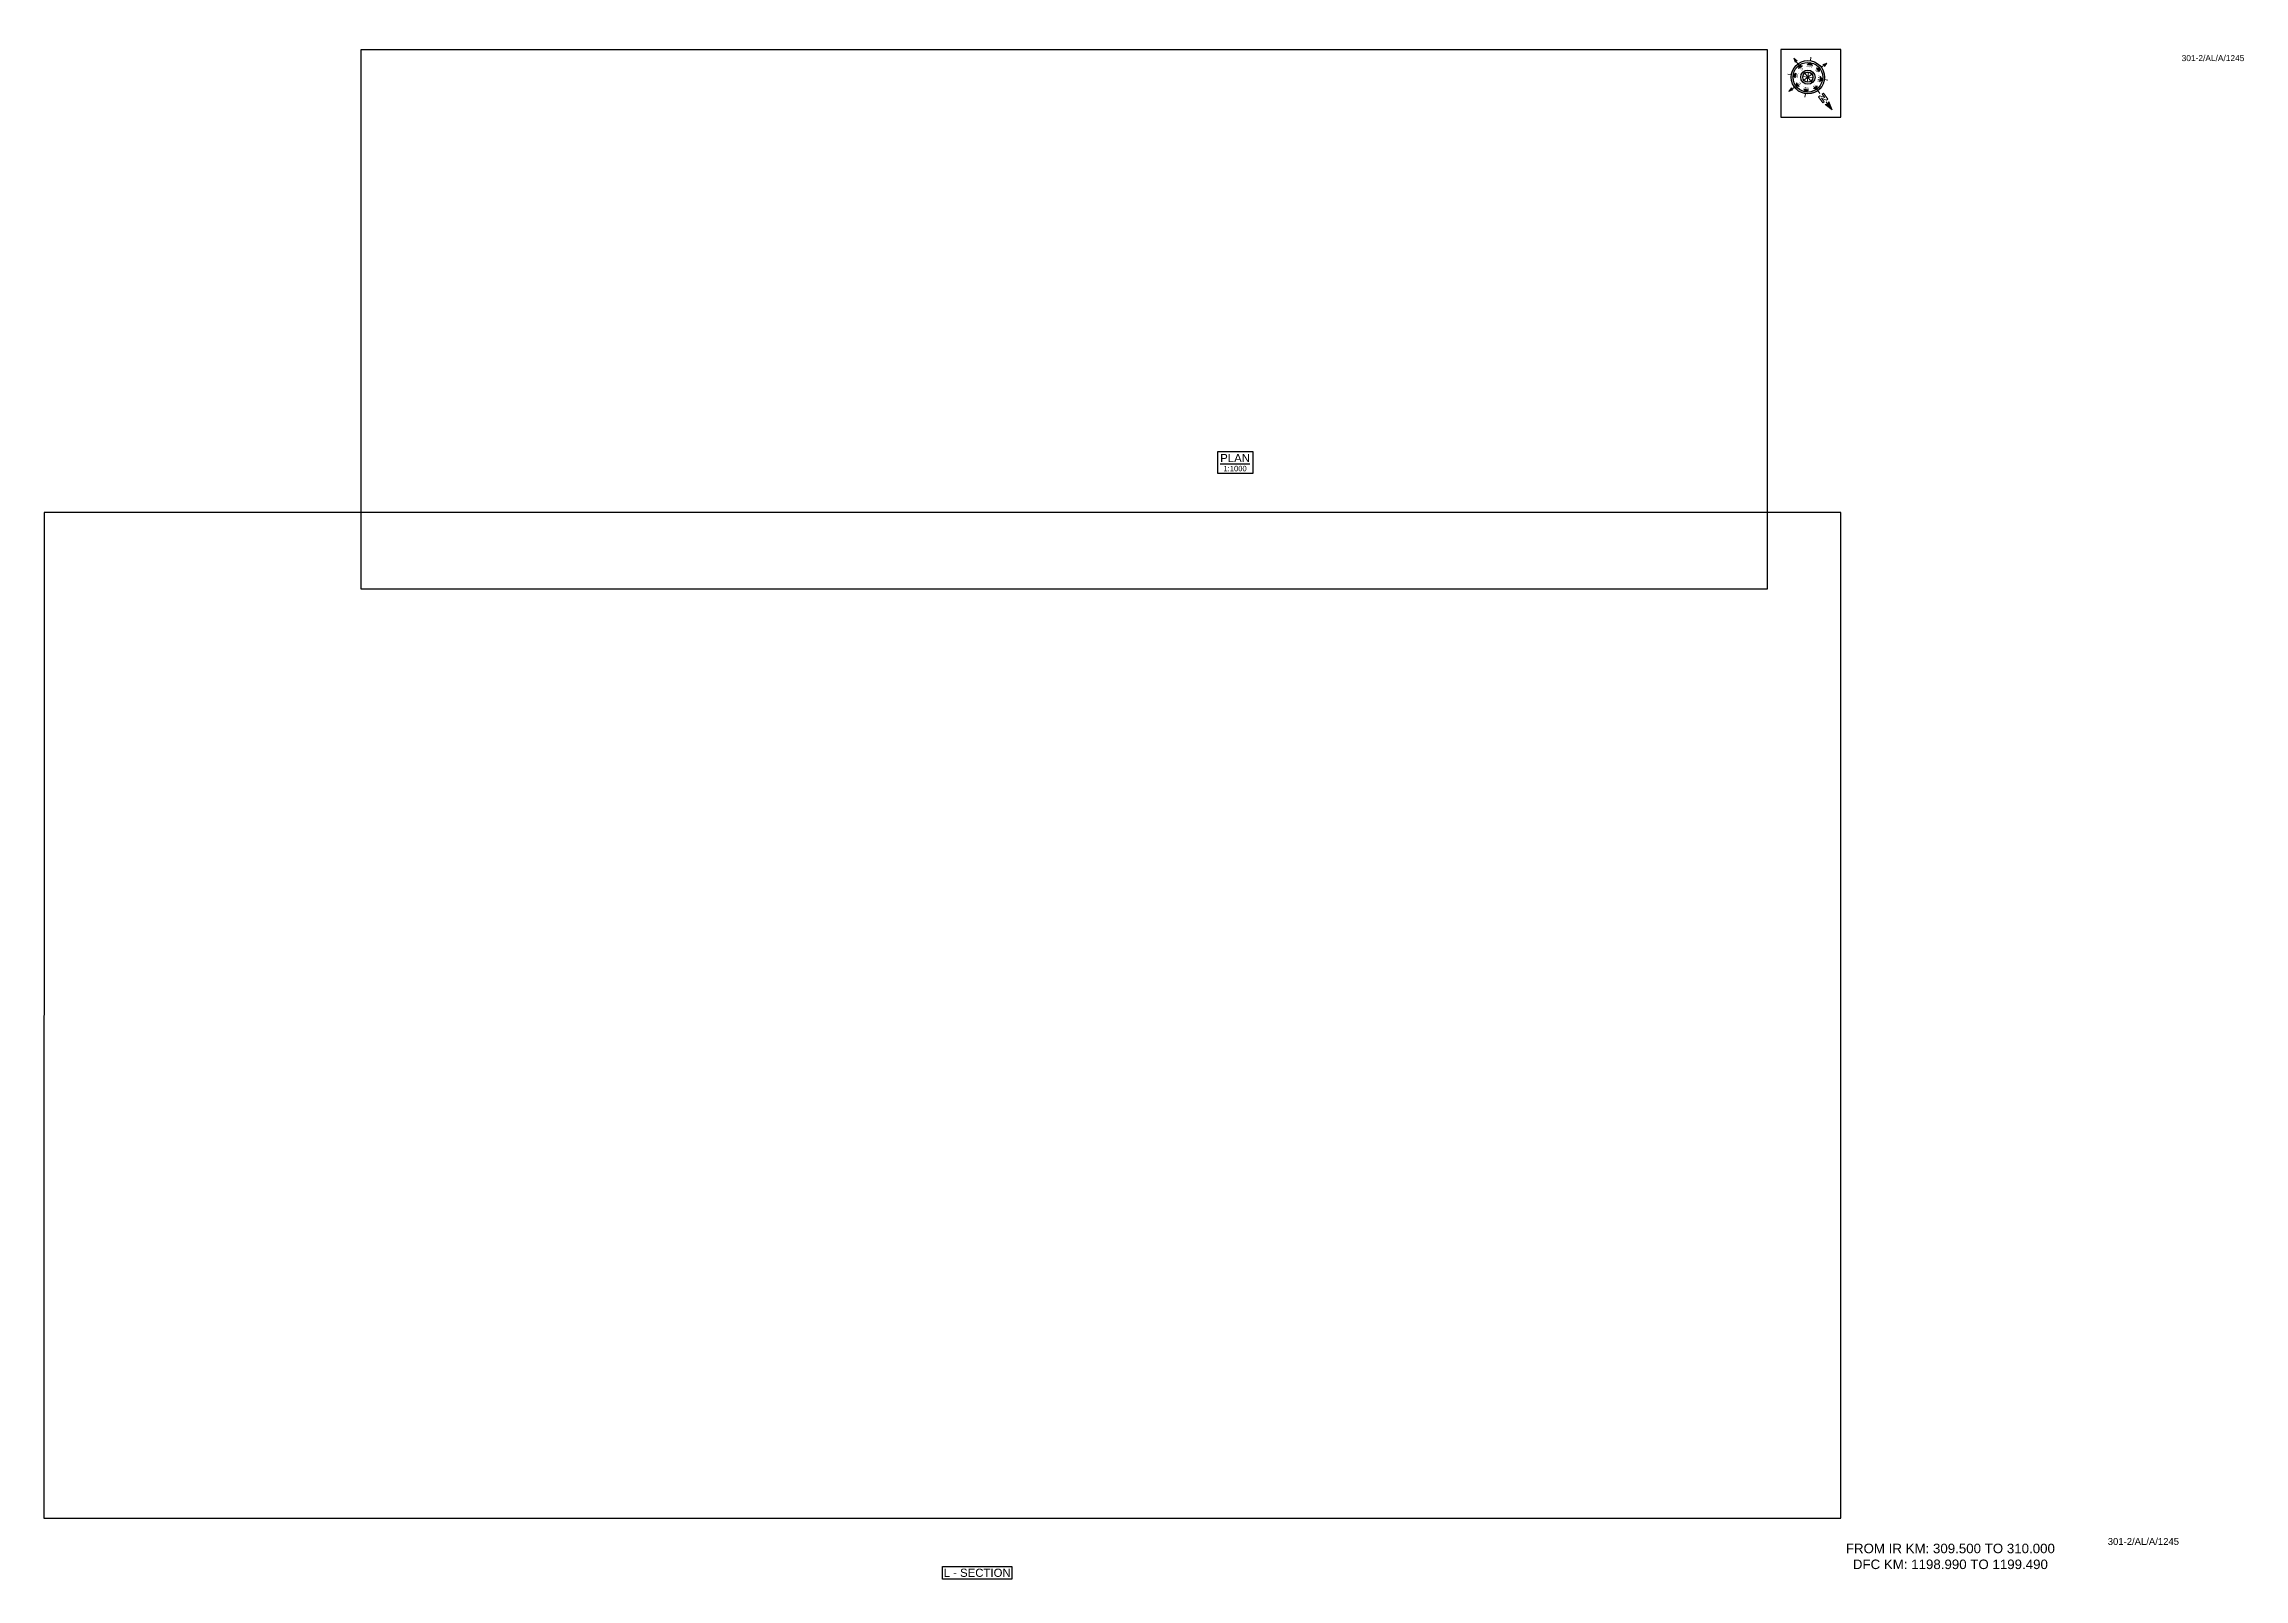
# Paper-space layout '1245' of a CAD drawing. Header units: metres. Extents: x 15 to 824, y 16 to 581.
import ezdxf
from ezdxf.enums import TextEntityAlignment as Align

# ---------------------------------------------------------------- set-up
doc = ezdxf.new("R2010")
doc.units = ezdxf.units.M
doc.header["$MEASUREMENT"] = 0
doc.layers.get('Defpoints').update_dxf_attribs({"color": 5})
doc.layers.add('title', color=7, linetype='Continuous')
doc.styles.get("Standard").update_dxf_attribs({"font": 'arial.ttf'})
doc.styles.add('Style-Arial', font='arial.ttf')

# ---------------------------------------------------------------- blocks, each defined once
blk = doc.blocks.new('N')
for points in [[(0, 8.41), (-0.49, 6.68), (0, 6.93)], [(0.49, 6.68), (0, 6.93), (0, 8.41)], [(-4.93, 0), (-4.07, 0.25), (-4.19, 0)], [(-4.07, -0.25), (-4.19, 0), (-4.93, 0)], [(-3.08, 0), (-2.59, 0.49), (-2.59, -0.49)], [(-2.18, 2.18), (-1.48, 2.18), (-2.18, 1.48)], [(0, 3.08), (0.49, 2.59), (-0.49, 2.59)], [(2.18, 2.18), (2.18, 1.48), (1.48, 2.18)], [(3.08, 0), (2.59, -0.49), (2.59, 0.49)], [(4.07, 0.25), (4.19, 0), (4.93, 0)], [(4.93, 0), (4.07, -0.25), (4.19, 0)], [(-2.18, -2.18), (-2.18, -1.48), (-1.48, -2.18)], [(0, -3.08), (-0.49, -2.59), (0.49, -2.59)], [(0, -4.93), (-0.25, -4.07), (0, -4.19)], [(0.25, -4.07), (0, -4.19), (0, -4.93)], [(2.18, -2.18), (1.48, -2.18), (2.18, -1.48)]]:
    blk.add_hatch(color=7).paths.add_polyline_path(points, flags=0)
h = blk.add_hatch(color=7)
h.paths.add_polyline_path([(0, -3.08), (0, -3.46, 1), (0, 3.46), (0, 3.08, -1)])
h.paths.add_polyline_path([(0, 1.05), (0, 1.48, 1), (0, -1.48), (0, -1.05, -1)])
at = {"color": 7, "linetype": 'ByBlock', "lineweight": 13}
for p, q in [((-0.61, 4.57), (-0.61, 6.12)), ((-0.61, 6.12), (-0.3, 6.12)), ((-0.3, 6.12), (0.32, 5.19)), ((0.32, 4.57), (-0.3, 5.5)), ((-0.3, 5.5), (-0.3, 4.57)), ((0.32, 5.19), (0.32, 6.12)), ((0.32, 6.12), (0.64, 6.12)), ((0.64, 6.12), (0.64, 4.57))]:
    blk.add_line(p, q, dxfattribs=at)
at = {"color": 7, "lineweight": 13}
for p, q in [((0, 6.41), (0, 7.28)), ((-3.46, 0), (-4.19, 0)), ((-2.45, 2.45), (-2.97, 2.97)), ((1.05, 0), (-1.05, 0)), ((-1.05, 0), (1.05, 0)), ((-0.74, 0.74), (0.74, -0.74)), ((0.74, 0.74), (-0.74, -0.74)), ((0.74, -0.74), (-0.74, 0.74)), ((-0.74, -0.74), (0.74, 0.74)), ((0, 3.46), (0, 4.19)), ((0, 3.46), (0, 3.08)), ((0, 1.05), (0, 1.48)), ((0, 1.05), (0, -1.05)), ((0, -1.05), (0, 1.05)), ((2.45, 2.45), (2.97, 2.97)), ((3.46, 0), (4.19, 0)), ((-2.45, -2.45), (-2.97, -2.97)), ((0, -1.05), (0, -1.48)), ((0, -3.46), (0, -3.08)), ((0, -3.46), (0, -4.19)), ((2.45, -2.45), (2.97, -2.97))]:
    blk.add_line(p, q, dxfattribs=at)
for points in [[(0, 8.41), (-0.49, 6.68), (0, 6.93), (0, 6.93)], [(0.49, 6.68), (0, 6.93), (0, 8.41), (0, 8.41)], [(-4.93, 0), (-4.07, 0.25), (-4.19, 0), (-4.19, 0)], [(-4.07, -0.25), (-4.19, 0), (-4.93, 0), (-4.93, 0)], [(-3.08, 0), (-2.59, 0.49), (-2.59, -0.49), (-2.59, -0.49)], [(-2.18, 2.18), (-1.48, 2.18), (-2.18, 1.48), (-2.18, 1.48)], [(0, 3.08), (0.49, 2.59), (-0.49, 2.59), (-0.49, 2.59)], [(2.18, 2.18), (2.18, 1.48), (1.48, 2.18), (1.48, 2.18)], [(3.08, 0), (2.59, -0.49), (2.59, 0.49), (2.59, 0.49)], [(4.07, 0.25), (4.19, 0), (4.93, 0), (4.93, 0)], [(4.93, 0), (4.07, -0.25), (4.19, 0), (4.19, 0)], [(-2.18, -2.18), (-2.18, -1.48), (-1.48, -2.18), (-1.48, -2.18)], [(0, -3.08), (-0.49, -2.59), (0.49, -2.59), (0.49, -2.59)], [(0, -4.93), (-0.25, -4.07), (0, -4.19), (0, -4.19)], [(0.25, -4.07), (0, -4.19), (0, -4.93), (0, -4.93)], [(2.18, -2.18), (1.48, -2.18), (2.18, -1.48), (2.18, -1.48)]]:
    blk.add_lwpolyline(points, close=True, dxfattribs=at)
at = {"color": 7, "linetype": 'ByBlock', "lineweight": 13}
for points in [[(-0.3, 4.57), (-0.61, 4.57)], [(0.32, 4.57), (0.64, 4.57)]]:
    blk.add_lwpolyline(points, dxfattribs=at)
at = {"color": 7}
for radius in [3.46, 3.08, 1.48, 1.05]:
    blk.add_circle((0, 0), radius, dxfattribs=at)
for s, rotation, p in [('W', 90, (-2.1, 0)), ('NW', 45, (-1.48, 1.48)), ('NE', 315, (1.48, 1.48)), ('E', 270, (1.97, 0)), ('SW', 135, (-1.48, -1.48)), ('SE', 225, (1.48, -1.48))]:
    blk.add_text(s, height=0.6, rotation=rotation, dxfattribs=at).set_placement(p, align=Align.CENTER)
for s, p in [('N', (0, 2.1)), ('S', (0, -2.47))]:
    blk.add_text(s, height=0.6, dxfattribs=at).set_placement(p, align=Align.CENTER)

psp = doc.layouts.new('1245')

# ---------------------------------------------------------------- linework, layer by layer
psp.add_lwpolyline([(345.48, 16.2), (345.48, 20.8), (371.01, 20.8), (371.01, 16.2)], close=True)
at = {"layer": 'Defpoints'}
for points in [[(131.65, 579), (648.86, 579), (648.86, 380.5), (131.65, 380.47)], [(14.99, 38.58), (675.99, 38.58), (676.01, 408.65), (15.01, 408.65)]]:
    psp.add_lwpolyline(points, close=True, dxfattribs=at)
at = {"layer": 'title', "color": 7, "linetype": 'Continuous', "lineweight": -3}
psp.add_lwpolyline([(446.77, 431.13), (459.66, 431.13), (459.66, 422.98), (446.77, 422.98)], close=True, dxfattribs=at)

# ---------------------------------------------------------------- texts
at = {"style": 'Style-Arial'}
for height, p in [(2.2, (801.38, 574.76)), (2.5, (774.19, 28.76))]:
    psp.add_text('301-2/AL/A/1245', height=height, dxfattribs=at).set_placement(p)
at = {"insert": (674.16, 29.19), "char_height": 3.5, "attachment_point": 1, "style": 'Style-Arial'}
psp.add_mtext_dynamic_manual_height_columns('\\pxqc;FROM IR KM: 309.500 TO 310.000 {\\C1;DFC KM: 1198.990 TO 1199.490 }', width=84.2726, gutter_width=17.5, heights=[0], dxfattribs=at)
at = {"layer": 'title', "color": 7, "linetype": 'Continuous', "lineweight": -3, "style": 'Style-Arial'}
for s, height, p in [('%%UPLAN', 3, (453.16, 428.69)), ('1:1000', 2, (453.16, 424.83))]:
    psp.add_text(s, height=height, dxfattribs=at).set_placement(p, align=Align.MIDDLE)
at = {"layer": 'title', "style": 'Style-Arial'}
psp.add_text('L - SECTION', height=3, rotation=0.00006, dxfattribs=at).set_placement((358.27, 18.5), align=Align.MIDDLE_CENTER)

# ---------------------------------------------------------------- viewports
at = {"layer": 'Defpoints', "view_twist_angle": 216.56755826}
vp = psp.add_viewport(center=(390.26, 479.73), size=(517.22, 198.5332), view_center_point=(1505460.01, -3098659.77), view_height=198.5332, dxfattribs=at)
vp.dxf.flags = 0x10000  # cut along an outline
vp.dxf.clipping_boundary_handle = psp.add_lwpolyline([(131.65, 579), (648.86, 579), (648.86, 380.5), (131.65, 380.47)], format="xyb", close=True, dxfattribs={"invisible": 1}).dxf.handle
at = {"layer": 'Defpoints'}
vp = psp.add_viewport(center=(345.5, 223.62), size=(661.02, 370.0733), view_center_point=(23205, -12052.57), view_height=370.0733, status=3, dxfattribs=at)
vp.dxf.flags = 0x10000  # cut along an outline
vp.dxf.clipping_boundary_handle = psp.add_lwpolyline([(14.99, 38.58), (675.99, 38.58), (676.01, 408.65), (15.01, 408.65)], format="xyb", close=True, dxfattribs={"invisible": 1}).dxf.handle

# ---------------------------------------------------------------- wipeouts: each hides what was drawn before it
psp.add_wipeout([(653.96, 579), (676, 579), (676, 554.19), (653.96, 554.19)])

# ---------------------------------------------------------------- next in the draw order: linework, layer by layer
psp.add_lwpolyline([(676, 579), (653.96, 579), (653.96, 554.19), (676, 554.19)], close=True)

# ---------------------------------------------------------------- next in the draw order: block references
at = {"xscale": 1.771541522973351, "yscale": 1.771541522973351, "zscale": 1.771541522973351, "rotation": 216.5675582561224}
psp.add_blockref('N', (663.88, 568.84), dxfattribs=at)

doc.saveas('drawing.dxf')
